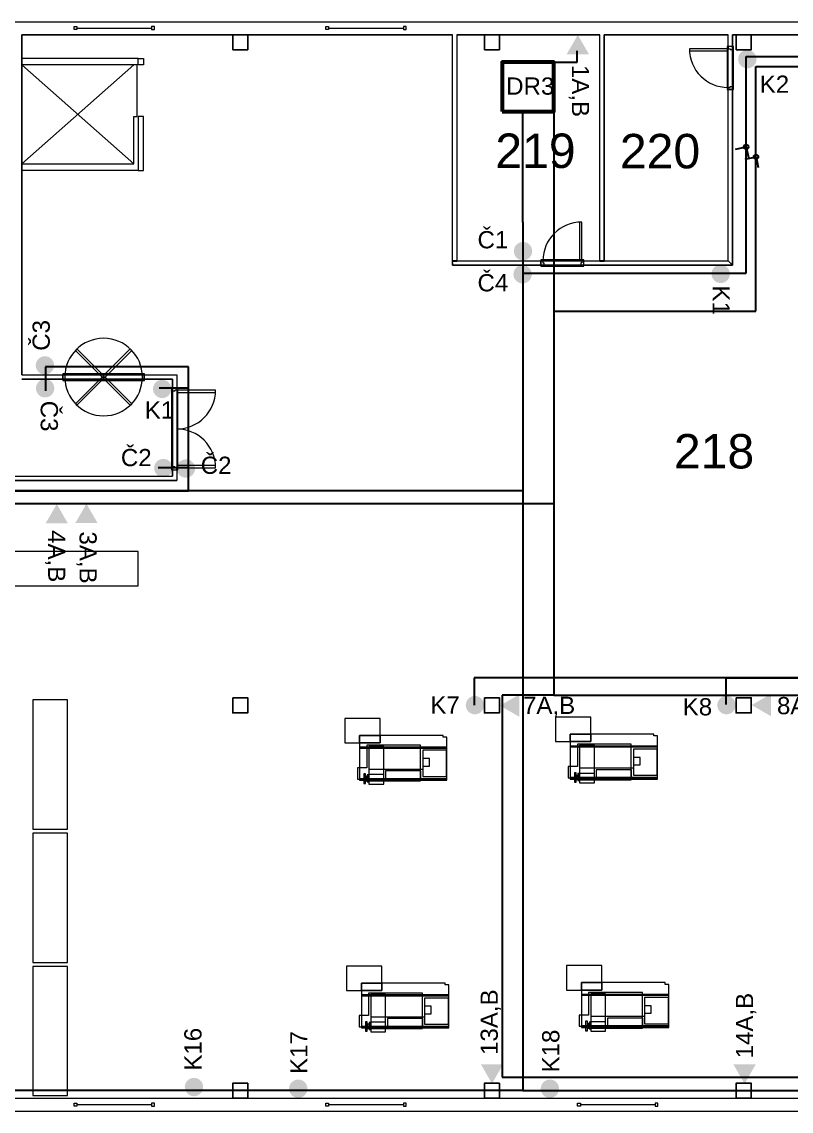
# Model space of a CAD drawing. Extents: x 23 to 125, y 27 to 85.
# Drawn here: x 72.42 to 90.28, y 26.57 to 51.87 of the extents above; entities that cross this region are included whole.
import ezdxf

# ---------------------------------------------------------------- set-up
doc = ezdxf.new("R2010")
doc.units = 0
doc.header["$LTSCALE"] = 1.485
doc.header["$MEASUREMENT"] = 0
doc.layers.get('0').update_dxf_attribs({"linetype": 'CONTINUOUS'})
for name, color, linetype, lineweight in [('bezpečnost', 5, 'CONTINUOUS', 30), ('kabely', 1, 'CONTINUOUS', 30), ('výplně', 1, 'CONTINUOUS', 18)]:
    doc.layers.add(name, color=color, linetype=linetype, lineweight=lineweight)
for name, color, linetype in [('DVEřE', 7, 'CONTINUOUS'), ('NADSTANDARDNí_úPRAVY', 7, 'CONTINUOUS'), ('PLášť_BUDOVY', 7, 'CONTINUOUS'), ('STROJE', 7, 'CONTINUOUS'), ('ZEď', 7, 'CONTINUOUS')]:
    doc.layers.add(name, color=color, linetype=linetype)
doc.styles.get("Standard").update_dxf_attribs({"font": 'arial.ttf', "height": 0.4})

# ---------------------------------------------------------------- blocks, each defined once
blk = doc.blocks.new('*U52')
at = {"layer": 'NADSTANDARDNí_úPRAVY', "color": 7, "linetype": 'Continuous'}
blk.add_lwpolyline([(-0.175, -0.175), (0.175, -0.175), (0.175, 0.175), (-0.175, 0.175)], close=True, dxfattribs=at)
blk = doc.blocks.new('*U53')
at = {"color": 0, "linetype": 'ByBlock', "lineweight": -2, "transparency": 16777216}
for p in [(52.5969, 24.35), (58.441, 24.35), (64.2851, 24.35), (52.5969, 0), (58.441, 0), (64.2851, 0)]:
    blk.add_blockref('*U52', p, dxfattribs=at)
blk = doc.blocks.new('*U58')
at = {"layer": 'NADSTANDARDNí_úPRAVY', "color": 7, "linetype": 'Continuous'}
blk.add_lwpolyline([(-0.175, -0.175), (0.175, -0.175), (0.175, 0.175), (-0.175, 0.175)], close=True, dxfattribs=at)
blk = doc.blocks.new('*U59')
at = {"color": 0, "linetype": 'ByBlock', "lineweight": -2, "transparency": 16777216}
for p in [(52.5969, 24.35), (58.441, 24.35), (64.2851, 24.35), (52.5969, 0), (58.441, 0), (64.2851, 0)]:
    blk.add_blockref('*U58', p, dxfattribs=at)
blk = doc.blocks.new('*U60')
blk.add_lwpolyline([(-0.175, 0.175), (-0.175, -0.175), (0.175, -0.175), (0.175, 0.175)], close=True)
blk = doc.blocks.new('*U61')
at = {"color": 0, "linetype": 'ByBlock', "lineweight": -2, "transparency": 16777216}
for p in [(52.5969, 0), (58.441, 0), (64.2851, 0)]:
    blk.add_blockref('*U60', p, dxfattribs=at)

msp = doc.modelspace()

# ---------------------------------------------------------------- hatches: boundary and pattern name
at = {"layer": 'bezpečnost'}
h = msp.add_hatch(color=5, dxfattribs=at)
h.dxf.hatch_style = 1
edge = h.paths.add_edge_path()
edge.add_arc((89.265, 50.999), 0.213, 0, 360)
h = msp.add_hatch(color=5, dxfattribs=at)
h.dxf.hatch_style = 1
edge = h.paths.add_edge_path()
edge.add_arc((84.057, 46.541), 0.213, 0, 360)
h = msp.add_hatch(color=5, dxfattribs=at)
h.dxf.hatch_style = 1
edge = h.paths.add_edge_path()
edge.add_arc((84.047, 46.003), 0.213, 0, 360)
h = msp.add_hatch(color=5, dxfattribs=at)
h.dxf.hatch_style = 1
edge = h.paths.add_edge_path()
edge.add_arc((88.646, 46.012), 0.213, 0, 360)
h = msp.add_hatch(color=5, dxfattribs=at)
h.dxf.hatch_style = 1
edge = h.paths.add_edge_path()
edge.add_arc((72.956, 43.888), 0.213, 0, 360)
h = msp.add_hatch(color=5, dxfattribs=at)
h.dxf.hatch_style = 1
edge = h.paths.add_edge_path()
edge.add_arc((72.961, 43.355), 0.213, 0, 360)
h = msp.add_hatch(color=5, dxfattribs=at)
h.dxf.hatch_style = 1
edge = h.paths.add_edge_path()
edge.add_arc((75.679, 43.341), 0.213, 0, 360)
h = msp.add_hatch(color=5, dxfattribs=at)
h.dxf.hatch_style = 1
edge = h.paths.add_edge_path()
edge.add_arc((75.705, 41.503), 0.213, 0, 360)
h = msp.add_hatch(color=5, dxfattribs=at)
h.dxf.hatch_style = 1
edge = h.paths.add_edge_path()
edge.add_arc((76.23, 41.492), 0.213, 0, 360)
h = msp.add_hatch(color=5, dxfattribs=at)
h.dxf.hatch_style = 1
edge = h.paths.add_edge_path()
edge.add_arc((82.94, 35.997), 0.213, 0, 360)
h = msp.add_hatch(color=5, dxfattribs=at)
h.dxf.hatch_style = 1
edge = h.paths.add_edge_path()
edge.add_arc((88.782, 35.997), 0.213, 0, 360)
h = msp.add_hatch(color=5, dxfattribs=at)
h.dxf.hatch_style = 1
edge = h.paths.add_edge_path()
edge.add_arc((76.417, 27.128), 0.213, 0, 360)
h = msp.add_hatch(color=5, dxfattribs=at)
h.dxf.hatch_style = 1
edge = h.paths.add_edge_path()
edge.add_arc((78.838, 27.09), 0.213, 0, 360)
h = msp.add_hatch(color=5, dxfattribs=at)
h.dxf.hatch_style = 1
edge = h.paths.add_edge_path()
edge.add_arc((84.681, 27.09), 0.213, 0, 360)
at = {"layer": 'kabely'}
for points in [[(85.329, 51.561), (85.069, 51.111), (85.589, 51.111)], [(73.231, 40.667), (72.971, 40.217), (73.49, 40.217)], [(73.92, 40.674), (73.66, 40.224), (74.18, 40.224)], [(83.521, 35.986), (83.971, 35.726), (83.971, 36.245)], [(89.366, 35.999), (89.816, 35.739), (89.816, 36.259)], [(83.337, 27.209), (83.597, 27.659), (83.077, 27.659)], [(89.201, 27.204), (89.461, 27.654), (88.941, 27.654)]]:
    msp.add_hatch(color=1, dxfattribs=at).paths.add_polyline_path(points)

# ---------------------------------------------------------------- linework, layer by layer
at = {"layer": 'bezpečnost'}
for p, q in [((89.237, 46.028), (89.237, 51.064)), ((89.237, 51.064), (111.714, 51.064)), ((84.05, 47.212), (84.05, 49.782)), ((88.988, 48.909), (89.238, 48.962)), ((89.238, 48.962), (89.289, 48.717)), ((84.05, 47.212), (84.05, 46.028)), ((84.05, 46.028), (89.237, 46.028)), ((84.05, 46.028), (84.05, 36.629)), ((84.05, 46.028), (84.05, 40.977)), ((76.288, 43.854), (72.968, 43.854)), ((72.968, 43.854), (72.968, 43.299)), ((76.288, 41.511), (76.288, 43.854)), ((76.288, 43.361), (75.606, 43.361)), ((76.288, 41.511), (75.588, 41.511)), ((76.288, 40.977), (76.288, 41.511)), ((84.05, 40.977), (67.089, 40.977)), ((67.089, 40.977), (76.288, 40.977)), ((83.324, 36.629), (82.922, 36.629)), ((82.922, 36.629), (82.922, 35.997)), ((118.014, 36.629), (83.324, 36.629)), ((84.05, 36.629), (84.05, 27.051)), ((88.775, 36.015), (88.775, 36.629)), ((88.775, 36.629), (94.62, 36.629)), ((84.05, 27.051), (64.378, 27.051)), ((84.05, 27.051), (113.861, 27.051))]:
    msp.add_line(p, q, dxfattribs=at)
msp.add_circle((89.238, 48.962), 0.0533, dxfattribs=at)
at = {"layer": 'DVEřE', "color": 1, "lineweight": 60}
msp.add_lwpolyline([(83.573, 49.782), (84.773, 49.782), (84.773, 50.926), (83.573, 50.926)], close=True, dxfattribs=at)
at = {"layer": 'kabely'}
for p, q in [((85.312, 50.926), (85.312, 51.189)), ((84.773, 50.926), (85.312, 50.926)), ((89.466, 45.145), (89.466, 50.827)), ((89.466, 50.827), (106.72, 50.827)), ((84.773, 49.782), (84.773, 45.145)), ((89.217, 48.678), (89.467, 48.731)), ((89.467, 48.731), (89.517, 48.486)), ((84.773, 45.145), (84.773, 36.232)), ((84.773, 45.145), (84.773, 40.671)), ((84.773, 45.145), (89.466, 45.145)), ((84.773, 40.671), (70.958, 40.671)), ((84.773, 36.232), (83.569, 36.232)), ((83.569, 36.232), (83.569, 27.36)), ((84.773, 36.232), (118.365, 36.232)), ((83.569, 27.36), (112.381, 27.36))]:
    msp.add_line(p, q, dxfattribs=at)
msp.add_circle((89.467, 48.731), 0.0533, dxfattribs=at)
at = {"layer": 'PLášť_BUDOVY', "color": 7, "linetype": 'Continuous', "lineweight": 0}
for p, q in [((73.7, 51.721), (75.434, 51.721)), ((79.544, 51.721), (81.278, 51.721)), ((72.419, 51.567), (82.419, 51.567)), ((82.519, 51.567), (82.519, 46.317)), ((82.519, 51.567), (85.84, 51.567)), ((85.94, 46.317), (85.94, 51.567)), ((85.94, 51.567), (88.819, 51.567)), ((88.819, 46.317), (88.819, 51.567)), ((88.919, 46.217), (88.919, 51.567)), ((88.919, 51.567), (118.919, 51.567)), ((88.919, 51.292), (88.819, 51.292)), ((88.819, 51.292), (88.819, 51.242)), ((88.919, 51.292), (88.819, 51.292)), ((88.819, 51.242), (88.869, 51.242)), ((88.869, 51.242), (88.869, 51.222)), ((88.869, 51.222), (88.919, 51.222)), ((88.919, 51.242), (88.919, 51.292)), ((88.919, 51.222), (88.919, 51.242)), ((75.119, 51.017), (72.419, 51.017)), ((72.419, 50.867), (75.019, 48.567)), ((72.419, 48.567), (75.019, 50.867)), ((88.869, 50.342), (88.869, 50.362)), ((88.869, 50.362), (88.919, 50.362)), ((88.919, 50.362), (88.919, 50.342)), ((88.819, 50.292), (88.819, 50.342)), ((88.819, 50.342), (88.869, 50.342)), ((88.919, 50.292), (88.819, 50.292)), ((88.919, 50.292), (88.819, 50.292)), ((88.919, 50.342), (88.919, 50.292)), ((75.119, 48.417), (72.419, 48.417)), ((84.469, 46.217), (84.469, 46.317)), ((84.469, 46.317), (84.519, 46.317)), ((84.469, 46.217), (84.469, 46.317)), ((84.519, 46.317), (84.519, 46.267)), ((85.469, 46.317), (85.419, 46.317)), ((85.419, 46.317), (85.419, 46.267)), ((85.469, 46.217), (85.469, 46.317)), ((85.469, 46.217), (85.469, 46.317)), ((84.519, 46.217), (84.469, 46.217)), ((84.519, 46.267), (84.539, 46.267)), ((84.539, 46.217), (84.519, 46.217)), ((84.539, 46.267), (84.539, 46.217)), ((85.419, 46.267), (85.399, 46.267)), ((85.399, 46.267), (85.399, 46.217)), ((85.399, 46.217), (85.419, 46.217)), ((85.419, 46.217), (85.469, 46.217)), ((72.419, 43.666), (76.019, 43.666)), ((72.419, 43.566), (75.919, 43.566)), ((73.369, 43.566), (73.369, 43.666)), ((75.269, 43.566), (75.269, 43.666)), ((75.919, 43.566), (75.919, 41.317)), ((76.019, 43.666), (76.019, 41.217)), ((75.919, 43.361), (76.019, 43.361)), ((75.919, 43.311), (75.919, 43.361)), ((75.919, 43.361), (76.019, 43.361)), ((75.919, 43.291), (75.919, 43.311)), ((75.969, 43.291), (75.919, 43.291)), ((76.019, 43.311), (75.969, 43.311)), ((75.969, 43.311), (75.969, 43.291)), ((76.019, 43.361), (76.019, 43.311)), ((75.969, 41.531), (75.919, 41.531)), ((75.919, 41.531), (75.919, 41.511)), ((75.919, 41.511), (75.919, 41.461)), ((75.969, 41.511), (75.969, 41.531)), ((76.019, 41.511), (75.969, 41.511)), ((76.019, 41.461), (76.019, 41.511)), ((48.332, 41.317), (75.919, 41.317)), ((75.919, 41.461), (76.019, 41.461)), ((75.919, 41.461), (76.019, 41.461)), ((64.04, 41.217), (76.019, 41.217)), ((64.04, 26.867), (118.6, 26.867)), ((24.419, 26.567), (124.419, 26.567)), ((73.7, 26.721), (75.434, 26.721)), ((79.544, 26.721), (81.278, 26.721)), ((85.388, 26.721), (87.122, 26.721))]:
    msp.add_line(p, q, dxfattribs=at)
at = {"layer": 'PLášť_BUDOVY', "linetype": 'Continuous', "lineweight": 0}
msp.add_line((72.419, 43.666), (72.419, 51.567), dxfattribs=at)
at = {"layer": 'PLášť_BUDOVY', "color": 7, "linetype": 'Continuous', "lineweight": 0}
for points in [[(73.634, 51.754), (73.7, 51.754), (73.7, 51.687), (73.634, 51.687)], [(75.5, 51.754), (75.434, 51.754), (75.434, 51.687), (75.5, 51.687)], [(79.478, 51.754), (79.544, 51.754), (79.544, 51.687), (79.478, 51.687)], [(81.344, 51.754), (81.278, 51.754), (81.278, 51.687), (81.344, 51.687)], [(82.419, 51.567), (82.419, 51.567)], [(87.919, 51.192), (88.819, 51.192), (88.819, 51.242), (87.919, 51.242)], [(88.944, 50.292), (88.944, 51.292), (88.794, 51.292), (88.794, 50.292)], [(75.019, 48.567), (75.019, 49.667), (75.099, 49.667), (75.099, 50.867), (72.419, 50.867), (72.419, 49.667), (72.419, 48.567)], [(75.119, 51.017), (75.244, 51.017), (75.244, 50.867), (75.119, 50.867)], [(75.119, 48.417), (75.244, 48.417), (75.244, 49.667), (75.119, 49.667)], [(85.369, 47.217), (85.369, 46.317), (85.419, 46.317), (85.419, 47.217)], [(82.419, 46.317), (88.819, 46.317), (88.919, 46.217), (82.419, 46.217), (82.419, 46.267)], [(82.519, 46.317), (82.419, 46.317), (82.419, 46.307), (82.519, 46.307)], [(84.469, 46.192), (85.469, 46.192), (85.469, 46.342), (84.469, 46.342)], [(85.94, 46.317), (85.84, 46.317), (85.84, 46.307), (85.94, 46.307)], [(74.319, 43.616), (74.319, 43.651), (73.7, 44.27), (73.665, 44.234), (74.284, 43.616)], [(74.319, 43.616), (74.354, 43.616), (74.973, 44.234), (74.938, 44.27), (74.319, 43.651)], [(73.369, 43.54), (75.269, 43.54), (75.269, 43.691), (73.369, 43.691)], [(73.369, 43.566), (73.369, 43.666), (73.419, 43.666), (73.419, 43.566)], [(74.319, 43.616), (74.284, 43.616), (73.665, 42.997), (73.7, 42.962), (74.319, 43.58)], [(74.319, 43.616), (74.319, 43.58), (74.938, 42.962), (74.973, 42.997), (74.354, 43.616)], [(75.269, 43.566), (75.269, 43.666), (75.219, 43.666), (75.219, 43.566)], [(75.894, 43.361), (75.894, 41.461), (76.044, 41.461), (76.044, 43.361)], [(76.919, 43.311), (76.019, 43.311), (76.019, 43.261), (76.919, 43.261)], [(76.919, 41.561), (76.019, 41.561), (76.019, 41.511), (76.919, 41.511)], [(73.634, 26.754), (73.7, 26.754), (73.7, 26.687), (73.634, 26.687)], [(75.5, 26.754), (75.434, 26.754), (75.434, 26.687), (75.5, 26.687)], [(79.478, 26.754), (79.544, 26.754), (79.544, 26.687), (79.478, 26.687)], [(81.344, 26.754), (81.278, 26.754), (81.278, 26.687), (81.344, 26.687)], [(85.322, 26.754), (85.388, 26.754), (85.388, 26.687), (85.322, 26.687)], [(87.189, 26.754), (87.122, 26.754), (87.122, 26.687), (87.189, 26.687)]]:
    msp.add_lwpolyline(points, close=True, dxfattribs=at)
for points in [[(82.419, 51.567), (72.419, 51.567)], [(72.419, 51.567), (72.419, 43.666)], [(82.519, 51.567), (82.519, 46.317), (82.419, 46.317), (82.419, 51.567)], [(85.84, 51.567), (82.519, 51.567)], [(85.94, 51.567), (85.94, 46.317), (85.84, 46.317), (85.84, 51.567)], [(88.819, 51.567), (85.94, 51.567)], [(88.919, 51.567), (88.919, 46.217), (88.819, 46.317), (88.819, 51.567)], [(118.919, 51.567), (88.919, 51.567)], [(82.419, 46.267), (82.419, 46.317), (88.819, 46.317)], [(82.419, 46.267), (82.419, 46.217), (88.919, 46.217)], [(72.419, 43.666), (76.019, 43.666)], [(75.919, 43.566), (72.419, 43.566)], [(75.919, 41.317), (75.919, 43.566)], [(76.019, 43.666), (76.019, 41.217)], [(48.332, 41.317), (48.332, 41.317), (75.919, 41.317)], [(76.019, 41.217), (64.04, 41.217)]]:
    msp.add_lwpolyline(points, dxfattribs=at)
msp.add_lwpolyline([(73.419, 43.616, 1), (75.219, 43.616, 1)], format="xyb", close=True, dxfattribs=at)
for centre, start, end in [((88.819, 51.242), 180, 270), ((85.419, 46.317), 90, 180), ((76.019, 43.311), 270, 0), ((76.019, 41.511), 0, 90)]:
    msp.add_arc(centre, 0.9, start, end, dxfattribs=at)
at = {"layer": 'STROJE', "color": 9, "linetype": 'Continuous', "lineweight": 0}
for p, q in [((80.47, 34.513), (81.729, 34.513)), ((85.361, 34.542), (86.62, 34.542)), ((80.513, 28.761), (81.772, 28.761)), ((85.622, 28.772), (86.88, 28.772))]:
    msp.add_line(p, q, dxfattribs=at)
for points in [[(75.119, 38.765), (75.119, 39.565), (72.119, 39.565), (72.119, 38.765)], [(72.677, 33.12), (73.477, 33.12), (73.477, 36.12), (72.677, 36.12)], [(80.737, 35.296), (80.737, 35.688), (79.918, 35.688), (79.918, 35.122), (80.263, 35.122), (80.263, 35.296)], [(85.628, 35.325), (85.628, 35.716), (84.809, 35.716), (84.809, 35.151), (85.154, 35.151), (85.154, 35.325)], [(80.737, 35.296), (80.263, 35.296), (80.263, 35.122), (80.737, 35.122)], [(80.737, 35.296), (80.737, 35.122), (80.263, 35.122), (80.263, 34.252), (82.289, 34.252), (82.289, 35.253), (82.203, 35.253), (82.203, 35.296)], [(85.628, 35.325), (85.154, 35.325), (85.154, 35.151), (85.628, 35.151)], [(85.628, 35.325), (85.628, 35.151), (85.154, 35.151), (85.154, 34.281), (87.18, 34.281), (87.18, 35.281), (87.094, 35.281), (87.094, 35.325)], [(80.428, 34.542), (80.212, 34.542), (80.212, 34.281), (80.428, 34.281), (80.428, 34.238), (81.678, 34.238), (81.678, 35.064), (80.428, 35.064)], [(80.263, 35.001), (82.28, 35.001), (82.28, 35.018), (80.263, 35.018)], [(80.479, 34.165), (80.823, 34.165), (80.823, 35.035), (80.479, 35.035)], [(81.729, 34.339), (82.28, 34.339), (82.28, 34.948), (81.729, 34.948)], [(85.319, 34.57), (85.104, 34.57), (85.104, 34.309), (85.319, 34.309), (85.319, 34.266), (86.569, 34.266), (86.569, 35.092), (85.319, 35.092)], [(85.154, 35.029), (87.171, 35.029), (87.171, 35.046), (85.154, 35.046)], [(85.37, 34.194), (85.715, 34.194), (85.715, 35.064), (85.37, 35.064)], [(86.62, 34.368), (87.171, 34.368), (87.171, 34.977), (86.62, 34.977)], [(81.729, 34.583), (81.884, 34.583), (81.884, 34.757), (81.729, 34.757)], [(86.62, 34.611), (86.775, 34.611), (86.775, 34.785), (86.62, 34.785)], [(80.867, 34.252), (81.685, 34.252), (81.685, 34.47), (80.867, 34.47)], [(85.25, 34.207), (85.29, 34.207), (85.29, 34.427), (85.25, 34.427)], [(85.37, 34.194), (85.715, 34.194), (85.715, 34.411), (85.37, 34.411)], [(85.758, 34.281), (86.577, 34.281), (86.577, 34.498), (85.758, 34.498)], [(80.263, 34.27), (82.28, 34.27), (82.28, 34.287), (80.263, 34.287)], [(80.359, 34.179), (80.399, 34.179), (80.399, 34.399), (80.359, 34.399)], [(80.399, 34.239), (80.439, 34.239), (80.439, 34.339), (80.399, 34.339)], [(80.439, 34.219), (80.479, 34.219), (80.479, 34.379), (80.439, 34.379)], [(80.479, 34.165), (80.823, 34.165), (80.823, 34.383), (80.479, 34.383)], [(85.154, 34.298), (87.171, 34.298), (87.171, 34.315), (85.154, 34.315)], [(85.29, 34.267), (85.33, 34.267), (85.33, 34.367), (85.29, 34.367)], [(85.33, 34.247), (85.37, 34.247), (85.37, 34.407), (85.33, 34.407)], [(72.677, 30.024), (73.477, 30.024), (73.477, 33.024), (72.677, 33.024)], [(72.677, 26.928), (73.477, 26.928), (73.477, 29.928), (72.677, 29.928)], [(80.78, 29.544), (80.78, 29.936), (79.961, 29.936), (79.961, 29.37), (80.306, 29.37), (80.306, 29.544)], [(85.889, 29.555), (85.889, 29.947), (85.07, 29.947), (85.07, 29.381), (85.415, 29.381), (85.415, 29.555)], [(80.78, 29.544), (80.306, 29.544), (80.306, 29.37), (80.78, 29.37)], [(80.78, 29.544), (80.78, 29.37), (80.306, 29.37), (80.306, 28.5), (82.332, 28.5), (82.332, 29.501), (82.246, 29.501), (82.246, 29.544)], [(85.889, 29.555), (85.415, 29.555), (85.415, 29.381), (85.889, 29.381)], [(85.889, 29.555), (85.889, 29.381), (85.415, 29.381), (85.415, 28.511), (87.441, 28.511), (87.441, 29.512), (87.355, 29.512), (87.355, 29.555)], [(80.471, 28.79), (80.255, 28.79), (80.255, 28.529), (80.471, 28.529), (80.471, 28.485), (81.721, 28.485), (81.721, 29.312), (80.471, 29.312)], [(80.306, 29.248), (82.323, 29.248), (82.323, 29.266), (80.306, 29.266)], [(80.522, 28.413), (80.866, 28.413), (80.866, 29.283), (80.522, 29.283)], [(81.772, 28.587), (82.323, 28.587), (82.323, 29.196), (81.772, 29.196)], [(85.58, 28.801), (85.364, 28.801), (85.364, 28.54), (85.58, 28.54), (85.58, 28.496), (86.83, 28.496), (86.83, 29.323), (85.58, 29.323)], [(85.415, 29.259), (87.432, 29.259), (87.432, 29.277), (85.415, 29.277)], [(85.631, 28.424), (85.975, 28.424), (85.975, 29.294), (85.631, 29.294)], [(86.88, 28.598), (87.432, 28.598), (87.432, 29.207), (86.88, 29.207)], [(81.772, 28.831), (81.927, 28.831), (81.927, 29.005), (81.772, 29.005)], [(86.88, 28.842), (87.036, 28.842), (87.036, 29.016), (86.88, 29.016)], [(80.402, 28.426), (80.442, 28.426), (80.442, 28.646), (80.402, 28.646)], [(80.482, 28.466), (80.522, 28.466), (80.522, 28.626), (80.482, 28.626)], [(80.522, 28.413), (80.866, 28.413), (80.866, 28.631), (80.522, 28.631)], [(80.91, 28.5), (81.728, 28.5), (81.728, 28.718), (80.91, 28.718)], [(85.511, 28.437), (85.551, 28.437), (85.551, 28.657), (85.511, 28.657)], [(85.551, 28.497), (85.591, 28.497), (85.591, 28.597), (85.551, 28.597)], [(85.591, 28.477), (85.631, 28.477), (85.631, 28.637), (85.591, 28.637)], [(85.631, 28.424), (85.975, 28.424), (85.975, 28.641), (85.631, 28.641)], [(86.018, 28.511), (86.837, 28.511), (86.837, 28.728), (86.018, 28.728)], [(80.306, 28.518), (82.323, 28.518), (82.323, 28.535), (80.306, 28.535)], [(80.442, 28.486), (80.482, 28.486), (80.482, 28.586), (80.442, 28.586)], [(85.415, 28.528), (87.432, 28.528), (87.432, 28.546), (85.415, 28.546)]]:
    msp.add_lwpolyline(points, close=True, dxfattribs=at)
at = {"layer": 'ZEď', "color": 7, "linetype": 'Continuous', "lineweight": 0}
msp.add_line((24.419, 51.867), (124.719, 51.867), dxfattribs=at)
msp.add_lwpolyline([(24.419, 51.867), (124.719, 51.867)], dxfattribs=at)

# ---------------------------------------------------------------- block references
at = {"lineweight": 0}
for name, p in [('*U53', (24.894, 27.042)), ('*U59', (24.894, 27.042)), ('*U61', (24.894, 35.992))]:
    msp.add_blockref(name, p, dxfattribs=at)

# ---------------------------------------------------------------- texts
at = {"layer": 'bezpečnost', "char_height": 0.4, "attachment_point": 1}
for s, width, insert in [('K2', 1.12768, (89.553, 50.618)), ('Č1', 1.12768, (83, 47.006)), ('Č4', 1.12768, (83, 46.006)), ('K1', 1.12768, (75.275, 43.05)), ('Č2', 0.5, (74.72, 41.947)), ('Č2', 1.12768, (76.574, 41.768)), ('K7', 1.12768, (81.904, 36.202)), ('K8', 1.12768, (87.765, 36.159))]:
    msp.add_mtext_dynamic_manual_height_columns(s, width=width, gutter_width=2, heights=[0], dxfattribs=dict(at, insert=insert))
for s, insert, rotation in [('K1', (88.858, 45.743), 270), ('Č3', (72.669, 44.227), 90), ('Č3', (73.258, 43.067), 270), ('K16', (76.192, 27.509), 90), ('K17', (78.651, 27.434), 90), ('K18', (84.5, 27.467), 90)]:
    msp.add_mtext_dynamic_manual_height_columns(s, width=1.12768, gutter_width=2, heights=[0], dxfattribs=dict(at, insert=insert, rotation=rotation))
at = {"layer": 'DVEřE', "color": 11, "true_color": 0xf27172, "char_height": 0.8, "attachment_point": 1}
for s, width, insert in [('219', 1.96767, (83.414, 49.272)), ('220', 2.48709, (86.306, 49.263)), ('218', 2.39311, (87.56, 42.293))]:
    msp.add_mtext_dynamic_manual_height_columns(s, width=width, gutter_width=4, heights=[0], dxfattribs=dict(at, insert=insert))
at = {"layer": 'kabely', "char_height": 0.4, "attachment_point": 1}
for s, insert, rotation in [('1A,B', (85.591, 50.866), 270), ('4A,B', (73.43, 40.061), 270), ('3A,B', (74.159, 40.03), 270), ('13A,B', (83.072, 27.874), 90), ('14A,B', (89, 27.794), 90)]:
    msp.add_mtext_dynamic_manual_height_columns(s, width=1, gutter_width=2, heights=[0], dxfattribs=dict(at, insert=insert, rotation=rotation))
for s, insert in [('7A,B', (84.057, 36.193)), ('8A,B', (89.954, 36.186))]:
    msp.add_mtext_dynamic_manual_height_columns(s, width=1, gutter_width=2, heights=[0], dxfattribs=dict(at, insert=insert))
at = {"layer": 'výplně', "insert": (83.666, 50.574), "char_height": 0.4, "attachment_point": 1}
msp.add_mtext_dynamic_manual_height_columns('DR3', width=1.01482, gutter_width=2, heights=[0], dxfattribs=at)

doc.saveas('drawing.dxf')
